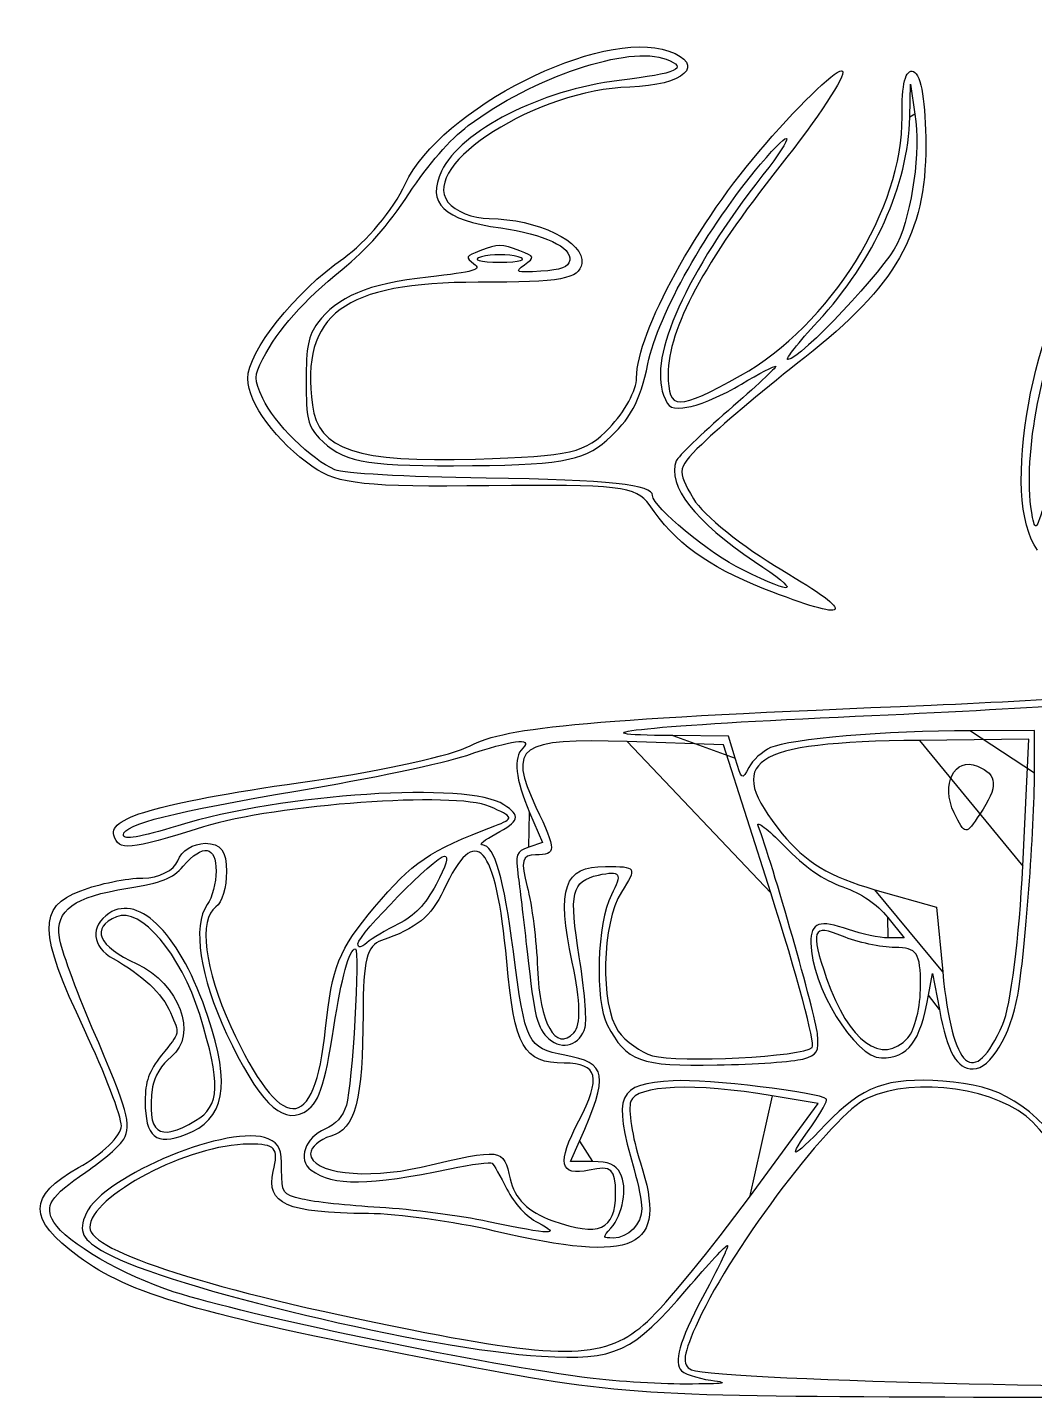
# Model space of a CAD drawing. Extents: x 11 to 197, y 74 to 191.
# Drawn here: x 10.8 to 93, y 73.8 to 185.6 of the extents above; entities that cross this region are included whole.
import ezdxf

# ---------------------------------------------------------------- set-up
doc = ezdxf.new("R2010")
doc.units = 0
doc.layers.get('0').update_dxf_attribs({"linetype": 'CONTINUOUS'})

msp = doc.modelspace()

# ---------------------------------------------------------------- linework, layer by layer
at = {"color": 7}
for points in [[(82.798059, 178.29306), (82.853567, 180.993168), (83.216756, 178.546008)], [(50.87778, 166.895516), (50.87778, 166.895516), (50.87778, 166.895516), (50.87778, 166.895516)], [(75.297781, 161.625961), (75.297781, 161.625961)], [(92.817069, 145.637232), (92.817069, 145.637232)], [(69.17195, 141.368812), (69.171944, 141.368812)], [(70.905616, 139.842811), (70.905616, 139.842811), (70.905616, 139.842811), (70.905616, 139.842811)], [(68.567472, 126.008896), (68.023926, 127.823097), (63.481173, 127.858222)], [(92.015928, 117.222782), (92.511984, 127.566853), (83.593528, 127.472797), (92.015928, 117.222762), (92.015928, 117.222782)], [(92.975043, 124.819753), (92.976172, 128.26802), (87.74815, 128.260795)], [(71.463834, 115.033491), (67.599114, 127.095164), (59.759929, 127.366611), (71.463834, 115.033491), (71.463834, 115.033491)], [(51.802405, 121.59395), (52.862057, 119.146793), (51.732795, 118.758762)], [(86.424838, 121.551572), (86.424838, 121.551572), (86.424838, 121.551572), (86.424838, 121.551572)], [(79.95316, 115.296683), (84.965777, 113.87533), (85.482842, 108.5916), (79.95316, 115.296683), (79.95316, 115.296683)], [(80.997004, 113.030995), (82.339547, 111.360377), (81.039708, 111.360377)], [(37.803819, 110.89341), (37.803819, 110.89341)], [(84.329222, 106.68853), (84.648398, 108.468283), (85.214502, 105.52017)], [(90.386727, 104.321024), (90.386727, 104.321024), (90.386727, 104.321024), (90.386727, 104.321024)], [(82.650367, 103.227766), (82.650367, 103.227766), (82.650367, 103.227766), (82.650367, 103.227766)], [(74.835416, 102.429388), (74.835458, 102.429388), (74.835416, 102.429388), (74.835416, 102.429388)], [(69.722673, 90.230738), (75.318693, 97.85053), (71.566639, 98.488137), (69.722673, 90.230738), (69.722673, 90.230738)], [(24.564208, 96.468654), (24.564208, 96.468654), (24.564208, 96.468654), (24.564208, 96.468654)], [(23.74154, 95.324844), (23.74154, 95.324844)], [(56.914525, 93.117923), (55.144456, 93.117923), (55.87588, 94.78644)], [(58.810209, 90.514439), (58.810209, 90.514439), (58.810209, 90.514439), (58.810209, 90.514439)], [(58.419235, 87.696645), (58.419187, 87.696631)], [(61.402637, 80.089447), (61.402637, 80.089447), (61.402637, 80.089447), (61.402637, 80.089447)], [(43.358751, 77.070742), (43.358469, 77.070722), (43.358751, 77.070742), (43.358751, 77.070742)], [(56.046274, 75.547676), (56.046274, 75.547676)]]:
    msp.add_lwpolyline(points, close=True, dxfattribs=at)
for points in [[(41.653511, 172.836977), (44.508276, 178.992735), (57.618492, 185.610832), (63.139487, 183.683186)], [(46.800341, 177.600812), (52.042514, 181.55823), (59.937009, 184.206759), (62.942817, 183.016461)], [(63.139487, 183.683186), (66.265112, 182.591869), (64.401367, 180.871993), (59.957787, 180.747073)], [(62.942817, 183.016461), (64.79805, 182.281789), (63.869677, 181.861662), (59.114377, 181.28393)], [(70.996635, 176.072629), (74.161735, 179.701965), (77.003704, 182.393837), (77.312116, 182.054552)], [(82.171136, 178.323713), (82.13589, 181.011397), (82.454242, 182.256623), (83.113062, 182.008062)], [(59.114377, 181.28393), (52.671718, 180.501198), (46.197949, 177.20254), (44.623078, 173.900003)], [(77.312116, 182.054552), (77.620529, 181.715276), (75.324078, 178.22279), (72.208873, 174.293492)], [(83.113062, 182.008062), (83.719673, 181.77921), (84.107333, 179.429056), (84.105945, 175.98884)], [(59.957787, 180.747073), (52.452468, 180.536087), (42.819783, 174.441989), (45.136884, 171.37066)], [(68.992245, 157.222572), (76.302125, 161.297444), (82.269121, 170.851388), (82.171136, 178.323713)], [(75.297781, 161.625961), (79.904299, 166.601426), (82.684724, 172.780081), (82.798059, 178.29306)], [(83.216756, 178.546008), (83.676927, 175.445396), (83.033946, 170.719054), (81.778887, 167.976681)], [(41.956863, 172.040201), (43.561787, 174.477114), (45.288513, 176.459505), (46.800341, 177.600812)], [(70.628185, 174.451771), (73.37392, 177.710543), (73.524327, 177.030514), (70.821491, 173.577776)], [(60.525327, 157.035304), (60.525327, 160.753663), (65.45819, 169.721839), (70.996635, 176.072629)], [(84.105945, 175.98884), (84.103405, 168.767832), (81.693698, 164.54752), (74.234918, 158.698219)], [(61.441502, 158.167864), (62.318807, 162.296843), (66.23365, 169.236126), (70.628185, 174.451771)], [(44.623078, 173.900003), (43.364311, 171.26034), (44.75504, 169.919437), (49.439635, 169.256014)], [(70.821491, 173.577776), (64.539687, 165.553101), (61.504779, 158.828894), (62.720962, 155.630091)], [(72.208873, 174.293492), (66.027258, 166.496403), (63.098005, 161.039467), (63.098005, 157.320741)], [(36.639342, 166.804186), (38.437473, 168.052895), (40.693851, 170.767644), (41.653511, 172.836977)], [(36.50611, 165.864313), (38.501963, 167.476888), (40.273278, 169.483847), (41.956863, 172.040201)], [(45.136884, 171.37066), (45.697848, 170.627092), (47.20969, 170.018728), (48.496536, 170.018728)], [(48.496536, 170.018728), (52.383425, 170.018728), (56.358437, 168.099027), (56.047615, 166.371988)], [(49.439635, 169.256014), (52.971356, 168.755863), (55.270121, 167.678666), (55.068837, 166.618185)], [(51.011763, 167.38932), (49.461053, 167.981327), (49.283369, 167.981327), (47.732659, 167.38932)], [(81.778887, 167.976681), (80.846826, 165.940081), (73.854756, 158.5238), (72.86671, 158.5238)], [(93.222696, 142.9866), (90.100559, 147.124989), (92.81966, 162.131622), (97.749795, 167.971672)], [(28.814694, 156.974936), (28.788363, 159.150661), (32.707439, 164.073712), (36.639342, 166.804186)], [(47.732659, 167.38932), (46.583253, 166.950518), (46.544168, 166.864091), (47.258001, 166.33971)], [(47.876322, 166.895516), (47.05092, 166.658229), (47.72625, 166.464091), (49.377052, 166.464091)], [(50.87778, 166.895516), (50.052379, 167.132803), (48.701723, 167.132803), (47.876322, 166.895516)], [(49.377052, 166.464091), (51.027855, 166.464091), (51.703182, 166.658229), (50.87778, 166.895516)], [(51.374432, 166.251911), (52.244478, 166.896453), (52.236395, 166.921799), (51.011763, 167.38932)], [(55.068837, 166.618185), (54.961736, 166.053918), (54.369538, 165.831126), (52.705243, 165.728979)], [(30.044709, 158.577033), (31.29814, 161.001613), (33.34549, 163.31065), (36.50611, 165.864313)], [(47.258001, 166.33971), (47.921723, 165.852143), (47.372437, 165.692837), (43.515277, 165.254233)], [(56.047615, 166.371988), (55.814118, 165.074584), (54.476932, 164.830166), (47.612596, 164.830166)], [(52.705243, 165.728979), (50.653778, 165.603065), (50.552367, 165.642915), (51.374432, 166.251911)], [(47.612596, 164.830166), (36.604722, 164.830166), (33.116941, 162.246433), (34.084294, 154.808446)], [(43.515277, 165.254233), (38.567733, 164.69164), (36.1137, 163.667506), (34.506205, 161.494505)], [(92.817069, 145.637232), (91.92083, 150.118418), (93.391711, 158.281521), (96.071552, 163.699022)], [(34.506205, 161.494505), (33.749471, 160.47156), (33.576912, 159.590053), (33.576912, 156.747268)], [(72.86671, 158.5238), (72.624132, 158.5238), (73.718112, 159.919773), (75.297781, 161.625961)], [(30.047898, 155.341615), (29.30448, 156.990216), (29.304327, 157.144885), (30.044709, 158.577033)], [(58.090003, 151.945858), (59.995768, 153.619142), (60.787198, 155.088422), (61.441502, 158.167864)], [(74.234918, 158.698219), (71.257609, 156.363367), (67.672452, 153.361865), (66.267889, 152.028219)], [(71.869805, 157.976475), (71.943476, 157.902807), (70.20376, 156.280187), (68.003776, 154.370658)], [(69.063297, 156.518383), (70.533209, 157.394003), (71.796137, 158.050147), (71.869805, 157.976475)], [(34.160274, 149.742072), (31.139006, 151.845183), (28.839064, 154.957132), (28.814694, 156.974936)], [(33.576912, 156.747268), (33.576912, 153.675852), (33.705109, 153.119778), (34.643452, 152.12096)], [(58.314522, 152.966574), (59.530463, 154.224441), (60.525327, 156.055372), (60.525327, 157.035304)], [(63.098005, 157.320741), (63.098005, 154.349324), (63.816478, 154.337355), (68.992245, 157.222572)], [(62.720962, 155.630091), (63.140367, 154.526975), (63.344199, 154.431959), (64.788486, 154.666336)], [(64.788486, 154.666336), (65.669722, 154.809341), (67.593388, 155.64276), (69.063297, 156.518383)], [(35.916246, 149.540393), (34.05087, 150.312378), (30.920162, 153.407272), (30.047898, 155.341615)], [(34.084294, 154.808446), (34.558447, 151.162719), (37.715706, 150.119166), (47.380635, 150.413707)], [(68.003776, 154.370658), (65.803788, 152.461125), (63.893649, 150.611743), (63.759026, 150.260918)], [(34.643452, 152.12096), (36.413742, 150.236573), (38.316089, 149.845458), (45.590237, 149.870345)], [(47.380635, 150.413707), (55.25588, 150.653701), (56.318585, 150.901819), (58.314522, 152.966574)], [(45.590237, 149.870345), (54.217593, 149.899862), (56.119401, 150.215644), (58.090003, 151.945858)], [(66.267889, 152.028219), (63.775754, 149.661893), (63.749047, 149.544821), (65.160858, 147.174516)], [(63.759026, 150.260918), (62.990609, 148.258455), (65.283639, 145.314059), (70.142303, 142.064386)], [(48.459763, 148.234198), (38.438322, 148.11904), (36.14435, 148.360941), (34.160274, 149.742072)], [(48.259859, 148.861208), (41.379323, 148.968975), (36.670993, 149.228041), (35.916246, 149.540393)], [(61.830466, 147.428335), (61.830466, 148.341019), (58.40938, 148.702241), (48.259859, 148.861208)], [(61.541048, 146.695328), (60.531553, 148.173041), (58.983632, 148.355139), (48.459763, 148.234198)], [(94.151269, 148.354905), (93.222936, 144.682463), (93.070231, 144.37142), (92.817069, 145.637232)], [(70.905616, 139.842811), (66.262761, 141.679847), (63.672494, 143.575277), (61.541048, 146.695328)], [(69.171944, 141.368812), (66.465944, 142.687304), (61.830466, 146.513345), (61.830466, 147.428335)], [(65.160858, 147.174516), (65.956544, 145.83862), (69.194553, 143.227556), (72.356435, 141.372145)], [(70.142303, 142.064386), (74.005011, 139.48085), (73.617212, 139.202864), (69.17195, 141.368812)], [(72.356435, 141.372145), (78.685173, 137.658409), (78.068715, 137.008583), (70.905616, 139.842811)], [(84.537254, 130.3471), (95.149554, 130.778203), (104.881801, 131.58714), (106.164479, 132.144729)], [(76.958404, 129.37049), (92.031416, 130.048241), (100.811852, 130.625769), (104.826898, 131.203521)], [(46.944559, 127.030543), (49.782823, 128.58815), (57.074867, 129.231484), (84.537254, 130.3471)], [(63.481173, 127.858222), (54.567108, 127.927152), (61.058702, 128.655565), (76.958404, 129.37049)], [(46.669274, 126.24894), (50.323403, 127.497909), (52.129851, 127.733127), (51.240944, 126.84422)], [(59.759929, 127.366611), (50.933833, 127.672246), (49.986844, 126.994394), (52.316467, 122.038588)], [(83.593528, 127.472817), (69.703865, 127.326357), (67.548021, 125.860145), (72.39992, 119.85994)], [(87.74815, 128.260795), (80.887751, 128.251284), (72.998426, 127.582068), (71.454634, 126.878668)], [(34.262684, 124.208409), (39.863533, 125.006457), (45.57038, 126.276417), (46.944559, 127.030543)], [(51.240944, 126.84422), (50.438617, 126.041891), (50.623004, 124.317665), (51.802405, 121.59395)], [(71.454634, 126.878668), (70.777433, 126.570115), (69.973086, 125.839995), (69.667191, 125.256178)], [(32.909502, 123.362027), (38.660324, 124.328768), (44.852223, 125.627879), (46.669274, 126.24894)], [(69.667191, 125.256178), (69.118322, 124.208629), (69.103883, 124.218512), (68.567472, 126.008896)], [(86.424838, 121.551572), (85.302807, 123.857908), (86.439767, 126.164762), (88.30947, 125.375485)], [(88.30947, 125.375485), (89.98966, 124.666218), (90.036483, 123.743354), (88.508905, 121.445196)], [(17.898826, 119.731207), (17.417023, 121.229796), (21.827889, 122.436618), (34.262684, 124.208409)], [(49.705909, 122.228174), (46.802048, 124.127329), (31.661935, 123.149751), (23.120866, 120.511614)], [(91.604561, 106.68853), (92.199327, 110.091704), (92.973635, 120.335662), (92.975043, 124.819753)], [(18.671487, 119.768923), (18.671487, 120.624923), (22.749888, 121.654148), (32.909502, 123.362027)], [(48.519749, 122.09072), (45.735819, 123.309429), (31.152282, 122.262348), (25.199625, 120.416372)], [(48.948529, 120.497596), (50.563407, 121.113941), (50.538352, 121.207052), (48.519749, 122.09072)], [(49.038502, 119.844494), (50.966771, 120.862464), (51.094823, 121.319808), (49.705909, 122.228174)], [(52.316467, 122.038588), (53.997036, 118.463519), (53.99442, 118.133101), (52.285508, 118.133101)], [(49.932596, 109.450362), (49.062756, 119.06225), (47.399304, 120.929472), (44.775549, 115.239147)], [(70.436018, 120.506584), (70.253702, 120.982278), (71.207348, 120.242241), (72.555224, 118.862056)], [(88.508905, 121.445196), (87.367381, 119.727857), (87.310671, 119.730744), (86.424838, 121.551572)], [(25.199625, 120.416372), (19.008139, 118.496321), (18.316714, 118.431436), (17.898826, 119.731207)], [(23.120866, 120.511614), (19.956724, 119.534284), (18.671487, 119.31975), (18.671487, 119.768923)], [(39.159152, 113.865235), (42.250955, 117.555088), (43.556606, 118.439679), (48.948529, 120.497596)], [(47.948861, 118.943988), (47.630478, 118.954797), (48.120816, 119.360031), (49.038502, 119.844494)], [(75.261425, 103.577682), (75.145209, 104.99271), (71.556392, 117.583304), (70.436018, 120.506584)], [(72.39992, 119.85994), (74.247062, 117.575642), (76.308763, 116.330068), (79.95316, 115.296683)], [(23.103081, 117.661403), (23.374567, 118.439699), (24.380613, 119.076477), (25.33873, 119.076477)], [(23.551581, 117.223228), (25.169628, 119.067186), (26.235432, 118.898573), (26.235432, 116.798636)], [(25.33873, 119.076477), (26.613964, 119.076477), (27.080759, 118.459415), (27.080759, 116.773707)], [(50.474651, 110.248032), (49.702988, 116.266142), (48.93492, 118.910491), (47.948861, 118.943988)], [(51.732795, 118.758762), (50.682364, 118.397823), (50.622553, 118.226994), (50.875986, 116.311605)], [(72.555224, 118.862056), (74.275275, 117.100775), (75.698858, 116.106514), (77.330187, 115.527118)], [(20.256506, 116.246341), (21.556935, 116.246341), (22.830274, 116.879337), (23.103081, 117.661403)], [(37.803819, 110.89341), (37.803819, 111.616062), (44.141404, 118.034448), (44.854958, 118.034448)], [(44.854958, 118.034448), (45.229704, 118.034448), (44.996464, 117.245343), (44.172423, 115.72528)], [(52.285508, 118.133101), (51.183331, 118.133101), (51.04642, 117.611848), (51.604082, 115.53881)], [(19.026887, 115.414971), (21.848098, 115.87008), (22.642956, 116.187738), (23.551581, 117.223228)], [(26.235432, 116.798636), (26.235432, 115.874223), (25.909337, 114.652319), (25.510777, 114.083297)], [(27.080759, 116.773707), (27.080759, 115.50719), (26.694858, 114.208575), (26.2232, 113.887915)], [(50.875986, 116.311605), (51.025834, 115.179084), (51.348843, 112.450478), (51.593784, 110.248032)], [(55.2734, 109.376533), (53.99466, 115.470682), (54.588912, 117.189717), (57.97432, 117.189717)], [(55.852514, 109.817528), (54.994452, 115.04631), (55.217636, 116.00199), (57.409204, 116.48334)], [(57.409204, 116.48334), (59.212091, 116.879321), (59.376409, 116.627369), (58.464873, 114.864655)], [(57.97432, 117.189717), (60.53965, 117.189717), (60.580761, 117.124058), (59.287577, 115.093066)], [(90.386727, 104.321024), (91.00995, 105.727758), (91.743095, 111.533532), (92.015928, 117.222782)], [(15.503704, 103.856724), (11.720374, 111.899092), (11.668544, 113.855321), (15.202899, 115.210676)], [(13.449256, 111.394086), (13.146292, 113.652846), (14.600036, 114.700842), (19.026887, 115.414971)], [(15.202899, 115.210676), (16.688252, 115.780296), (18.96238, 116.246341), (20.256506, 116.246341)], [(44.775549, 115.239147), (43.802709, 113.129281), (42.547345, 112.113321), (39.729506, 111.155456)], [(44.172423, 115.72528), (43.26531, 114.051973), (42.417376, 113.163701), (41.093102, 112.499477)], [(51.604082, 115.53881), (51.987918, 114.111957), (52.365622, 111.110467), (52.44342, 108.868829)], [(77.330187, 115.527118), (78.897886, 114.970319), (80.091472, 114.157806), (80.997004, 113.030995)], [(25.563697, 104.963822), (23.359367, 111.530408), (20.015794, 115.013174), (17.499084, 113.364164)], [(25.510777, 114.083297), (24.283103, 112.330545), (24.898454, 108.218683), (27.08751, 103.54736)], [(58.464873, 114.864655), (57.293693, 112.599844), (57.092198, 106.230763), (58.129791, 104.272999)], [(59.287577, 115.093066), (57.68528, 112.576538), (57.52982, 105.884301), (59.024554, 103.770671)], [(74.835458, 102.429388), (75.106663, 102.72773), (73.589433, 108.399584), (71.463834, 115.033491)], [(17.499084, 113.364164), (15.944147, 112.34533), (16.102644, 110.616657), (17.837683, 109.671167)], [(18.119767, 113.09349), (15.957516, 112.180727), (16.58706, 110.7046), (19.760725, 109.245859)], [(24.892953, 105.110149), (23.362895, 110.049991), (20.079034, 113.920565), (18.119767, 113.09349)], [(26.2232, 113.887915), (24.764542, 112.896191), (25.271086, 108.841905), (27.44265, 104.127691)], [(35.159614, 103.98459), (35.676535, 109.010731), (36.223279, 110.361455), (39.159152, 113.865235)], [(41.093102, 112.499477), (40.087976, 111.995332), (38.936699, 111.308053), (38.53471, 110.972195)], [(77.303568, 111.50612), (74.851949, 112.531509), (74.656092, 112.004448), (76.021097, 108.05496)], [(77.81275, 112.040304), (75.421569, 112.883963), (74.733666, 112.644621), (74.733666, 110.968997)], [(81.039708, 111.360377), (80.324793, 111.360377), (78.872661, 111.666346), (77.81275, 112.040304)], [(16.139468, 104.01227), (14.778198, 107.189929), (13.567602, 110.511747), (13.449256, 111.394086)], [(38.53471, 110.972195), (38.011746, 110.535264), (37.803819, 110.512853), (37.803819, 110.89341)], [(39.729506, 111.155456), (38.52871, 110.747267), (38.226444, 109.555312), (38.217071, 105.191288)], [(74.733666, 110.968997), (74.733666, 107.47313), (78.347593, 101.571745), (80.488415, 101.571745)], [(81.591364, 110.586101), (80.442929, 110.586101), (78.513421, 111.000112), (77.303568, 111.50612)], [(17.837683, 109.671167), (20.181286, 108.39405), (21.877807, 106.800073), (22.513959, 105.277549)], [(35.836154, 104.08433), (36.449734, 108.111771), (37.098207, 110.470503), (37.591865, 110.470503)], [(37.591865, 110.470503), (37.983101, 110.470503), (37.339047, 99.312068), (36.856179, 97.724509)], [(54.662053, 101.803498), (51.627809, 102.379039), (51.43336, 102.77117), (50.474651, 110.248032)], [(51.593784, 110.248032), (52.195933, 104.833644), (52.401148, 104.011839), (53.36998, 103.135059)], [(56.326182, 104.089354), (56.481269, 104.707271), (56.268118, 107.284947), (55.852514, 109.817528)], [(83.679436, 107.472955), (83.679436, 110.142535), (83.381923, 110.586101), (81.591364, 110.586101)], [(19.760725, 109.245859), (23.243729, 107.644942), (24.794368, 103.462403), (22.568641, 101.672047)], [(54.627419, 101.152343), (51.307221, 101.152343), (50.564782, 102.464606), (49.932596, 109.450362)], [(52.44342, 108.868829), (52.598004, 104.414525), (53.944878, 102.026473), (55.399821, 103.627012)], [(55.399821, 103.627012), (55.998065, 104.285103), (55.957828, 106.114702), (55.2734, 109.376533)], [(85.482842, 108.5916), (86.272508, 100.522186), (88.026835, 98.994419), (90.386727, 104.321024)], [(76.021097, 108.05496), (77.810651, 102.877029), (80.530923, 100.896244), (82.650367, 103.227766)], [(82.650367, 103.227766), (83.216355, 103.850393), (83.679436, 105.76073), (83.679436, 107.472955)], [(80.488415, 101.571745), (82.674418, 101.571745), (83.643002, 102.862108), (84.329222, 106.68853)], [(87.960053, 100.681868), (89.370521, 100.681868), (91.033916, 103.42338), (91.604561, 106.68853)], [(22.513959, 105.277549), (23.279361, 103.445681), (23.343895, 103.754503), (21.786052, 101.794213)], [(24.564208, 96.468654), (26.570657, 97.649949), (26.639905, 99.470079), (24.892953, 105.110149)], [(38.217071, 105.191288), (38.201888, 98.112581), (37.583971, 95.77336), (35.576818, 95.195939)], [(85.214502, 105.52017), (85.896038, 101.970918), (86.627527, 100.681868), (87.960053, 100.681868)], [(18.698666, 94.948461), (19.35152, 96.16833), (19.064983, 97.183145), (16.139468, 104.01227)], [(23.74154, 95.324844), (26.945493, 96.542986), (27.466068, 99.296758), (25.563697, 104.963822)], [(27.44265, 104.127691), (31.527962, 95.258945), (34.257017, 95.208343), (35.159614, 103.98459)], [(33.375738, 97.133764), (34.587143, 97.782088), (35.09426, 99.21467), (35.836154, 104.08433)], [(53.36998, 103.135059), (54.464537, 102.144498), (55.959149, 102.626977), (56.326182, 104.089354)], [(58.129791, 104.272999), (59.723116, 101.266663), (60.749663, 100.892078), (67.09233, 101.002591)], [(18.505163, 96.03174), (18.505163, 96.826325), (17.154507, 100.347558), (15.503704, 103.856724)], [(27.08751, 103.54736), (29.645252, 98.089284), (31.543506, 96.153183), (33.375738, 97.133764)], [(59.024554, 103.770671), (59.614127, 102.93699), (60.868309, 102.031048), (61.811622, 101.757462)], [(74.066262, 101.489082), (75.286529, 101.844005), (75.389091, 102.023233), (75.261425, 103.577682)], [(21.786052, 101.794213), (20.733948, 100.470311), (20.451238, 99.675189), (20.451238, 98.040047)], [(55.87588, 94.78644), (58.2886, 100.290324), (58.140998, 101.143606), (54.662053, 101.803498)], [(61.811622, 101.757462), (63.909267, 101.149106), (74.151967, 101.677556), (74.835416, 102.429388)], [(22.568641, 101.672047), (21.834638, 101.081618), (21.153161, 99.980246), (21.054242, 99.224537)], [(55.80875, 96.435467), (57.661437, 100.000727), (57.373015, 101.152343), (54.627419, 101.152343)], [(67.09233, 101.002591), (70.193845, 101.05663), (73.332114, 101.275553), (74.066262, 101.489082)], [(63.514845, 99.711046), (58.932431, 99.452115), (58.569138, 98.630739), (60.317005, 92.481009)], [(71.566639, 98.488137), (65.284979, 99.555615), (60.508492, 99.371637), (60.045507, 98.044374)], [(76.005713, 98.223382), (75.454061, 98.775039), (66.282149, 99.867411), (63.514845, 99.711046)], [(85.506238, 99.679719), (80.897072, 100.005974), (78.958313, 99.292502), (75.957295, 96.16566)], [(92.834779, 96.335157), (90.106254, 99.087106), (83.264189, 100.086791), (79.353596, 98.304888)], [(96.508031, 92.908691), (92.558416, 97.946601), (90.292916, 99.340897), (85.506238, 99.679719)], [(21.054242, 99.224537), (20.55311, 95.396283), (21.491392, 94.659581), (24.564208, 96.468654)], [(20.451238, 98.040047), (20.451238, 95.114896), (21.31486, 94.402223), (23.74154, 95.324844)], [(36.856179, 97.724509), (36.577039, 96.806753), (35.975208, 96.135911), (35.109198, 95.777198)], [(60.045507, 98.044374), (59.811212, 97.372699), (60.167348, 95.115034), (60.836931, 93.027326)], [(79.353596, 98.304888), (76.574805, 97.038689), (68.405321, 86.294816), (65.566183, 80.172748)], [(74.808611, 96.04779), (75.583951, 97.127434), (76.122649, 98.106449), (76.005713, 98.223382)], [(30.477567, 94.971696), (27.552669, 96.304369), (17.052411, 91.995573), (15.632944, 88.880181)], [(56.666308, 92.431075), (54.228232, 91.918371), (54.004453, 92.963318), (55.80875, 96.435467)], [(75.957295, 96.16566), (73.087442, 93.175476), (72.718699, 93.137644), (74.808611, 96.04779)], [(108.548667, 75.161048), (108.548667, 75.933248), (95.113416, 94.036937), (92.834779, 96.335157)], [(15.020727, 92.631552), (16.937167, 93.707084), (18.505163, 95.237163), (18.505163, 96.03174)], [(35.109198, 95.777198), (33.484538, 95.104242), (32.856396, 93.247694), (33.976302, 92.428798)], [(35.576818, 95.195939), (34.677107, 94.937113), (33.940979, 94.294826), (33.940979, 93.76862)], [(15.602043, 92.258688), (17.033802, 93.230978), (18.427282, 94.441375), (18.698666, 94.948461)], [(28.91978, 94.548716), (24.041156, 94.548716), (15.932227, 90.304322), (15.932227, 87.750756)], [(30.892183, 92.318624), (31.339279, 94.278279), (31.100099, 94.548716), (28.91978, 94.548716)], [(31.574686, 92.477205), (31.574686, 94.16563), (31.406273, 94.548549), (30.477567, 94.971696)], [(42.945355, 92.676211), (49.616165, 94.226206), (49.655089, 94.221073), (50.210119, 91.718591)], [(33.940979, 93.76862), (33.940979, 92.165978), (38.413975, 91.623319), (42.945355, 92.676211)], [(45.280653, 92.533198), (47.068113, 92.909832), (48.628633, 93.119932), (48.748476, 93.000089)], [(48.748476, 93.000089), (48.868316, 92.880246), (49.408072, 91.921495), (49.947929, 90.869526)], [(60.836931, 93.027326), (63.106726, 85.950268), (60.55174, 84.753192), (48.947956, 87.457036)], [(58.810209, 90.514439), (58.810209, 92.531056), (58.492492, 92.815104), (56.666308, 92.431075)], [(59.18993, 92.173689), (58.8049, 92.893127), (58.263183, 93.117923), (56.914525, 93.117923)], [(15.02673, 85.359018), (10.848571, 88.45643), (10.846993, 90.289331), (15.020727, 92.631552)], [(13.005742, 88.177419), (12.19984, 89.499966), (12.701963, 90.289283), (15.602043, 92.258688)], [(38.657558, 88.884967), (31.971217, 88.930625), (30.288907, 89.674467), (30.892183, 92.318624)], [(33.243204, 90.065139), (31.625351, 90.469919), (31.574686, 90.543161), (31.574686, 92.477205)], [(33.976302, 92.428798), (35.766113, 91.120057), (38.702731, 91.147179), (45.280653, 92.533198)], [(50.210119, 91.718591), (50.569653, 90.097552), (51.657493, 89.027653), (53.689385, 88.296669)], [(58.419187, 87.696631), (59.418121, 88.800436), (59.801966, 91.03009), (59.18993, 92.173689)], [(60.317005, 92.481009), (60.660003, 91.27419), (60.94064, 89.836883), (60.94064, 89.28699)], [(49.947929, 90.869526), (50.551018, 89.694344), (51.527267, 88.643933), (52.479829, 88.145294)], [(39.583569, 89.379226), (37.014054, 89.526879), (34.160889, 89.83554), (33.243204, 90.065139)], [(53.689385, 88.296669), (57.445958, 86.945226), (58.810209, 87.536072), (58.810209, 90.514439)], [(61.402637, 80.089447), (62.900845, 81.476256), (66.644864, 86.039832), (69.722673, 90.230738)], [(15.632944, 88.880181), (14.963163, 87.41017), (15.295488, 86.750775), (17.246046, 85.679479)], [(48.947956, 87.457036), (45.646532, 88.226303), (41.015847, 88.868881), (38.657558, 88.884967)], [(48.43863, 88.22225), (46.137864, 88.710935), (42.153086, 89.231576), (39.583569, 89.379226)], [(60.94064, 89.28699), (60.94064, 88.033396), (59.830772, 86.888807), (58.615207, 86.888807)], [(22.824483, 82.486024), (18.691071, 83.809728), (14.0159, 86.519674), (13.005742, 88.177419)], [(15.932227, 87.750756), (15.932227, 85.800499), (25.908287, 82.623069), (42.087794, 79.420047)], [(52.479829, 88.145294), (54.464554, 87.106341), (53.61636, 87.122492), (48.43863, 88.22225)], [(58.615207, 86.888807), (57.747718, 86.888807), (57.735129, 86.940713), (58.419235, 87.696645)], [(64.625869, 82.719405), (66.35658, 84.76255), (67.843493, 86.363334), (67.930121, 86.276706)], [(67.930121, 86.276706), (68.016747, 86.190078), (67.270331, 84.603995), (66.271419, 82.752075)], [(43.358458, 77.070722), (24.957142, 80.62386), (19.104486, 82.33602), (15.02673, 85.359018)], [(17.246046, 85.679479), (22.455907, 82.818098), (43.57429, 77.804395), (52.769897, 77.245781)], [(66.271419, 82.752075), (64.174034, 78.863665), (63.556123, 77.017732), (64.07231, 76.182526)], [(56.046274, 75.547676), (46.655318, 76.837406), (28.853138, 80.555382), (22.824483, 82.486024)], [(52.769897, 77.245781), (58.777268, 76.880848), (60.259996, 77.56539), (64.625869, 82.719405)], [(42.087794, 79.420047), (54.708467, 76.921548), (58.107532, 77.039347), (61.402637, 80.089447)], [(65.566183, 80.172748), (64.296265, 77.434413), (64.162855, 76.485009), (65.001462, 76.154064)], [(85.66822, 73.899416), (59.89316, 74.001753), (58.84639, 74.080213), (43.358751, 77.070742)], [(64.07231, 76.182526), (64.273498, 75.857), (65.403106, 75.456493), (66.582555, 75.292513)], [(65.001462, 76.154064), (67.282322, 75.253942), (108.548667, 74.312937), (108.548667, 75.161048)], [(120.667055, 76.184234), (112.360047, 73.867796), (111.286417, 73.797703), (85.66822, 73.899416)], [(64.500094, 74.980765), (62.175294, 74.973286), (58.371074, 75.228392), (56.046274, 75.547676)], [(66.582555, 75.292513), (68.260697, 75.059197), (67.807865, 74.991407), (64.500094, 74.980765)]]:
    msp.add_open_spline(points, degree=3, dxfattribs=at)

doc.saveas('drawing.dxf')
